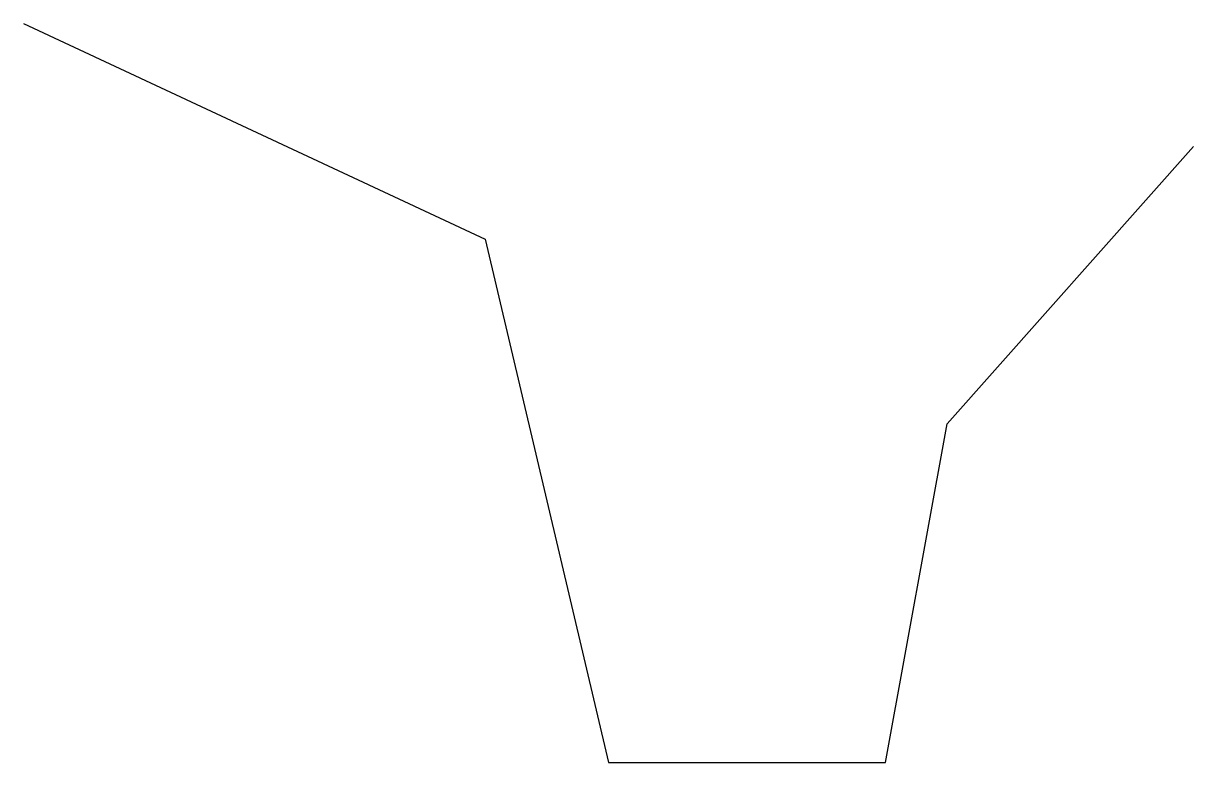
# Model space of a CAD drawing. Header units: millimetres. Extents: x -21 to 17, y -15 to 9.
import ezdxf

# ---------------------------------------------------------------- set-up
doc = ezdxf.new("R2010")
doc.units = ezdxf.units.MM
doc.layers.get('0').update_dxf_attribs({"lineweight": 25, "true_color": 0xffffff})

msp = doc.modelspace()

# ---------------------------------------------------------------- linework, layer by layer
for p, q in [((-21, 9), (-6, 2)), ((9, -4), (17, 5)), ((-6, 2), (-2, -15)), ((7, -15), (9, -4)), ((-2, -15), (7, -15)), ((-2, -15), (7, -15))]:
    msp.add_line(p, q)

doc.saveas('drawing.dxf')
